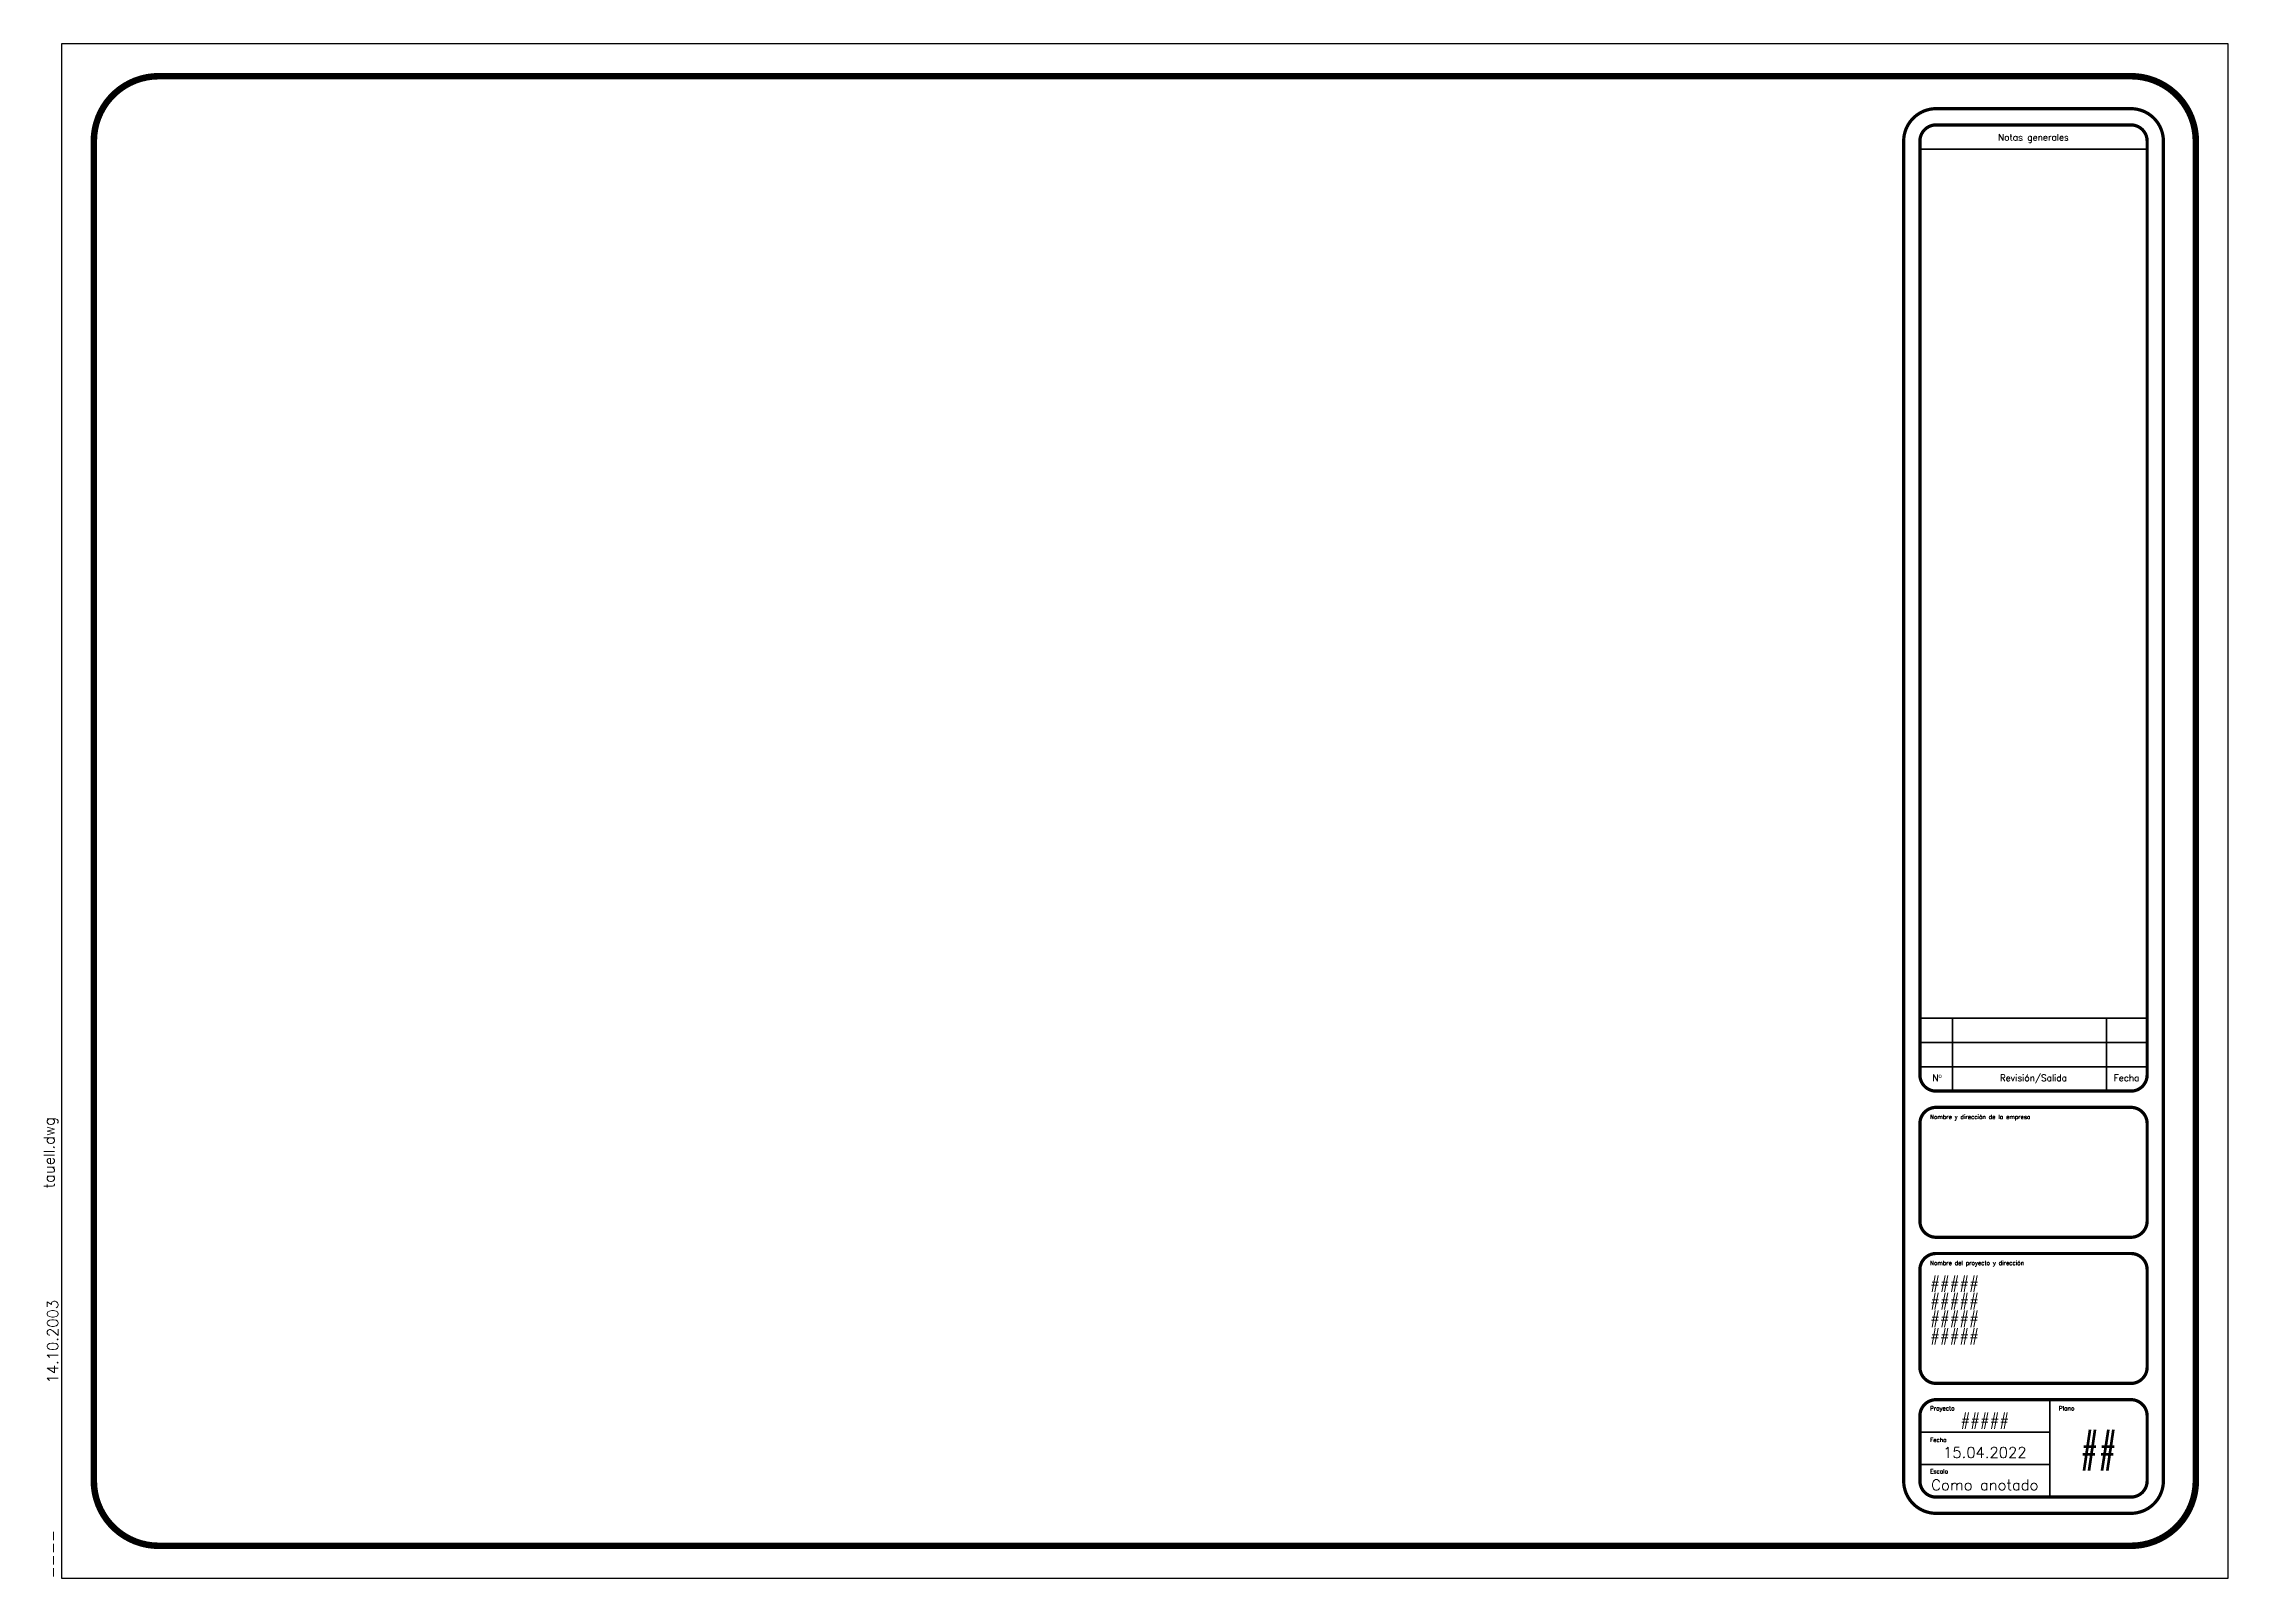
# Paper-space layout 'ISO A1' of a CAD drawing. Header units: millimetres. Extents: x -7 to 801, y 0 to 567.
import ezdxf
from ezdxf.enums import TextEntityAlignment as Align

# ---------------------------------------------------------------- set-up
doc = ezdxf.new("R2010")
doc.units = ezdxf.units.MM
doc.layers.add('Title Block', color=7, linetype='Continuous')
doc.styles.add('Roman', font='romans.shx')

# ---------------------------------------------------------------- blocks, each defined once
blk = doc.blocks.new('Bloque de título')
at = {"layer": 'Title Block'}
for p, q in [((0, 567), (0, 0)), ((801, 567), (0, 567)), ((801, 0), (801, 567)), ((0, 0), (801, 0))]:
    blk.add_line(p, q, dxfattribs=at)
for points, const_width in [([(789, 531, 0.414214), (765, 555), (36, 555, 0.414214), (12, 531), (12, 36, 0.414214), (36, 12), (765, 12, 0.414214), (789, 36)], 2.4), ([(765, 543), (693, 543, 0.414214), (681, 531), (681, 36, 0.414214), (693, 24), (765, 24, 0.414214), (777, 36), (777, 531, 0.414214)], 1.2), ([(771, 531, 0.414214), (765, 537), (693, 537, 0.414214), (687, 531), (687, 186, 0.414214), (693, 180), (765, 180, 0.414214), (771, 186)], 1.2), ([(693, 126), (765, 126, 0.414214), (771, 132), (771, 168, 0.414214), (765, 174), (693, 174, 0.414214), (687, 168), (687, 132, 0.414214)], 1.2), ([(693, 72), (765, 72, 0.414214), (771, 78), (771, 114, 0.414214), (765, 120), (693, 120, 0.414214), (687, 114), (687, 78, 0.414214)], 1.2), ([(693, 30), (765, 30, 0.414214), (771, 36), (771, 60, 0.414214), (765, 66), (693, 66, 0.414214), (687, 60), (687, 36, 0.414214)], 1.2)]:
    blk.add_lwpolyline(points, format="xyb", close=True, dxfattribs=dict(at, const_width=const_width))
at = {"layer": 'Title Block', "const_width": 0.6}
for points in [[(687, 528), (771, 528)], [(687, 207), (771, 207)], [(699, 180), (699, 207)], [(756, 180), (756, 207)], [(687, 198), (771, 198)], [(687, 189), (771, 189)], [(735, 30), (735, 66)], [(687, 54), (735, 54)], [(687, 42), (735, 42)]]:
    blk.add_lwpolyline(points, dxfattribs=at)
at = {"layer": 'Title Block', "style": 'Roman'}
for s, p in [('Notas generales', (728.96, 532.39)), ('Nº', (693.33, 184.88)), ('Revisión/Salida', (728.96, 184.88)), ('Fecha', (763.41, 184.88))]:
    blk.add_text(s, height=2.4, dxfattribs=at).set_placement(p, align=Align.MIDDLE_CENTER)
for s, p in [('Nombre y dirección de la empresa', (690.73, 169.71)), ('Nombre del proyecto y dirección', (690.73, 115.71)), ('Proyecto', (690.73, 62.03)), ('Plano', (738.36, 62.03)), ('Fecha', (690.73, 50.37)), ('Escala', (690.73, 38.72))]:
    blk.add_text(s, height=1.56, dxfattribs=at).set_placement(p)
at = {"layer": 'Title Block', "color": 0, "style": 'Roman', "flags": 8}
for tag, p in [('PROJECTNAME', (690.8, 105.93)), ('PROJECTADDRESS1', (690.8, 99.45)), ('PROJECTADDRESS2', (690.8, 92.97)), ('PROJECTADDRESS3', (690.8, 86.5))]:
    blk.add_attdef(tag, text='', height=4, dxfattribs=at).set_placement(p, align=Align.BOTTOM_LEFT)
for tag, p in [('PROJECTNAME', (711, 58.5)), ('DATE', (711, 46.5))]:
    blk.add_attdef(tag, text='', height=4, dxfattribs=at).set_placement(p, align=Align.MIDDLE_CENTER)
at = {"layer": 'Title Block', "color": 0, "style": 'Roman', "width": 0.75, "flags": 8}
blk.add_attdef('SHEETNO', text='', height=10, dxfattribs=at).set_placement((753, 48), align=Align.MIDDLE_CENTER)
at = {"layer": 'Title Block', "color": 0, "style": 'Roman'}
blk.add_attdef('SCALE', text='', height=4, dxfattribs=at).set_placement((711, 34.5), align=Align.MIDDLE_CENTER)

psp = doc.layouts.new('ISO A1')

# ---------------------------------------------------------------- block references
at = {"layer": 'Title Block'}
ref = psp.add_blockref('Bloque de título', (0, 0), dxfattribs=at)
ref.add_attrib('PROJECTNAME', '#####', dxfattribs={"color": 0, "height": 4, "style": 'Roman'}).set_placement((690.8, 105.93), align=Align.BOTTOM_LEFT)
ref.add_attrib('PROJECTADDRESS1', '#####', dxfattribs={"color": 0, "height": 4, "style": 'Roman'}).set_placement((690.8, 99.45), align=Align.BOTTOM_LEFT)
ref.add_attrib('PROJECTADDRESS2', '#####', dxfattribs={"color": 0, "height": 4, "style": 'Roman'}).set_placement((690.8, 92.97), align=Align.BOTTOM_LEFT)
ref.add_attrib('PROJECTADDRESS3', '#####', dxfattribs={"color": 0, "height": 4, "style": 'Roman'}).set_placement((690.8, 86.5), align=Align.BOTTOM_LEFT)
ref.add_attrib('PROJECTNAME', '#####', dxfattribs={"color": 0, "height": 4, "style": 'Roman'}).set_placement((711, 58.5), align=Align.MIDDLE_CENTER)
ref.add_attrib('DATE', '15.04.2022', dxfattribs={"color": 0, "height": 4, "style": 'Roman'}).set_placement((711, 46.5), align=Align.MIDDLE_CENTER)
ref.add_attrib('SCALE', 'Como anotado', dxfattribs={"color": 0, "height": 4, "style": 'Roman'}).set_placement((711, 34.5), align=Align.MIDDLE_CENTER)
ref.add_attrib('SHEETNO', '##', dxfattribs={"color": 0, "height": 10, "style": 'Roman', "width": 0.75}).set_placement((753, 48), align=Align.MIDDLE_CENTER)

# ---------------------------------------------------------------- texts
at = {"layer": 'Title Block', "color": 0, "char_height": 4, "attachment_point": 7, "rotation": 90, "style": 'Roman'}
for s, insert, width in [('tauell.dwg', (-1.2, 144), 186.8672), ('14.10.2003', (-1.2, 72), 54.1433), ('----', (-1.2, 0), 63.5285)]:
    psp.add_mtext(s, dxfattribs=dict(at, insert=insert, width=width))

doc.saveas('drawing.dxf')
